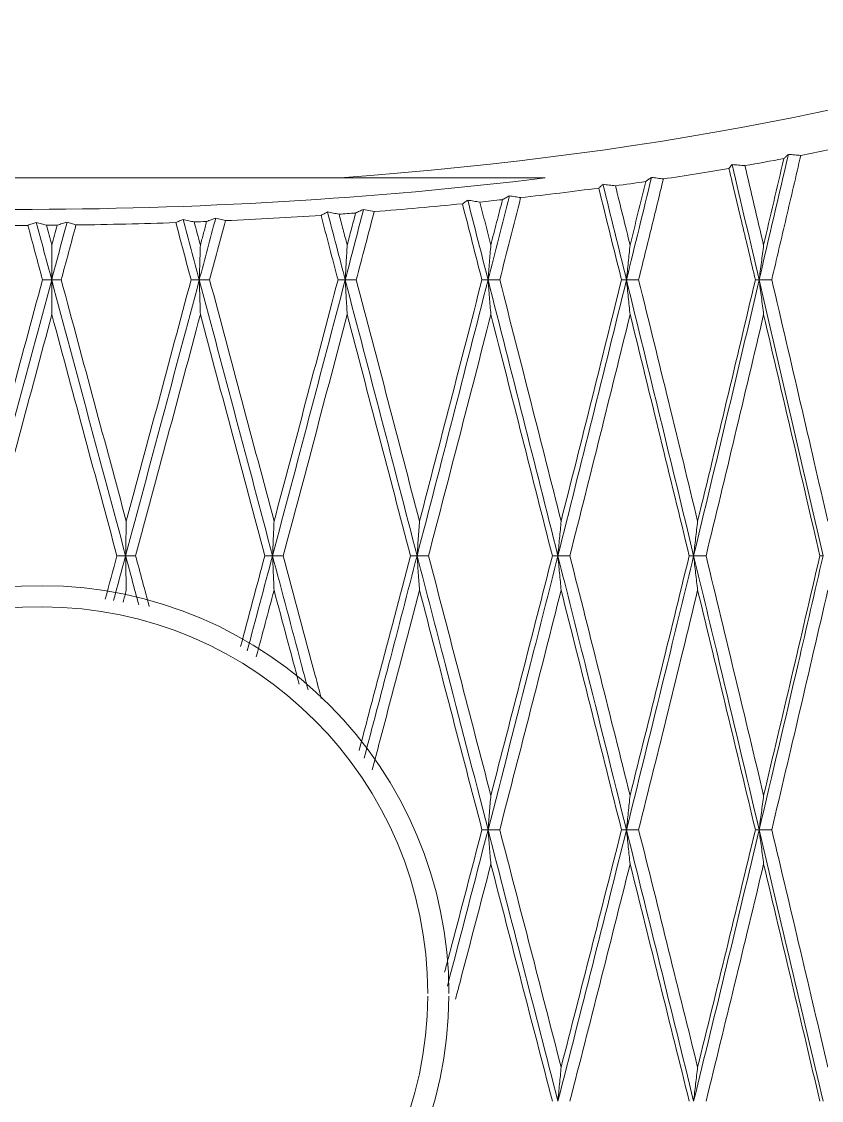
# Model space of a CAD drawing. Extents: x 4138 to 4928, y 0 to 579.
# Drawn here: x 4382.16 to 4390.99, y 417.27 to 429.18 of the extents above; entities that cross this region are included whole.
import ezdxf

# ---------------------------------------------------------------- set-up
doc = ezdxf.new("R2010")
doc.units = 0
doc.header["$LTSCALE"] = 10
doc.header["$MEASUREMENT"] = 0
doc.layers.add('1', color=7, linetype='CONTINUOUS')

msp = doc.modelspace()

# ---------------------------------------------------------------- linework, layer by layer
at = {"layer": '1', "color": 7, "linetype": 'Continuous', "lineweight": 18}
for p, q in [((4385.936, 427.104), (4386.053, 427.08)), ((4384.304, 427.008), (4384.412, 426.98))]:
    msp.add_line(p, q, dxfattribs=at)
for start, end in [(0, 179.6025), (180, 359.6025)]:
    msp.add_arc((4382.377, 418.452), 4.5, start, end, dxfattribs=at)
at = {"layer": '1', "color": 7, "linetype": 'Continuous', "lineweight": 13}
for start, end in [(360, 179.6025), (180, 359.6025)]:
    msp.add_arc((4382.377, 418.452), 4.267, start, end, dxfattribs=at)
at = {"layer": '1', "color": 7, "linetype": 'Continuous', "lineweight": 18}
for centre, major_axis, ratio, start_param, end_param in [((4382.093, 432.606), (16.257, 0), 0.325059, 4.9346, 6.253938), ((4382.093, 432.452), (16.461, 0), 0.32492, 4.349379, 5.075399)]:
    msp.add_ellipse(centre, major_axis=major_axis, ratio=ratio, start_param=start_param, end_param=end_param, dxfattribs=at)
for points in [[(4390.76, 427.7), (4390.951, 427.737), (4391.141, 427.775), (4391.327, 427.814)], [(4390.143, 427.587), (4390.288, 427.612), (4390.431, 427.638), (4390.573, 427.664)], [(4390.301, 426.327), (4390.409, 426.788), (4390.516, 427.249), (4390.623, 427.711)], [(4390.35, 426.71), (4390.387, 426.869), (4390.462, 427.187), (4390.536, 427.505), (4390.573, 427.664)], [(4390.76, 427.7), (4390.707, 427.47), (4390.6, 427.011), (4390.493, 426.554), (4390.44, 426.327)], [(4390.573, 427.664), (4390.581, 427.672), (4390.598, 427.688), (4390.615, 427.703), (4390.623, 427.711)], [(4390.623, 427.711), (4390.646, 427.709), (4390.691, 427.705), (4390.737, 427.702), (4390.76, 427.7)], [(4389.244, 427.44), (4389.488, 427.477), (4389.73, 427.516), (4389.968, 427.556)], [(4389.968, 427.556), (4389.974, 427.563), (4389.985, 427.578), (4389.996, 427.592), (4390.002, 427.599)], [(4390.259, 426.327), (4390.212, 426.529), (4390.115, 426.936), (4390.017, 427.349), (4389.968, 427.556)], [(4390.002, 427.599), (4390.102, 427.174), (4390.202, 426.75), (4390.301, 426.327)], [(4390.002, 427.599), (4390.026, 427.597), (4390.073, 427.593), (4390.12, 427.589), (4390.143, 427.587)], [(4390.143, 427.587), (4390.178, 427.439), (4390.247, 427.146), (4390.316, 426.855), (4390.35, 426.71)], [(4388.531, 427.339), (4388.538, 427.346), (4388.554, 427.36), (4388.57, 427.374), (4388.577, 427.381)], [(4388.577, 427.381), (4388.664, 427.029), (4388.751, 426.678), (4388.837, 426.327)], [(4388.577, 427.381), (4388.6, 427.378), (4388.646, 427.373), (4388.692, 427.367), (4388.715, 427.364)], [(4388.715, 427.364), (4388.827, 427.38), (4388.938, 427.395), (4389.049, 427.412)], [(4388.837, 426.327), (4388.929, 426.703), (4389.021, 427.08), (4389.113, 427.457)], [(4388.877, 426.71), (4388.906, 426.827), (4388.963, 427.061), (4389.021, 427.295), (4389.049, 427.412)], [(4389.244, 427.44), (4389.199, 427.255), (4389.108, 426.883), (4389.017, 426.512), (4388.971, 426.327)], [(4389.049, 427.412), (4389.06, 427.419), (4389.081, 427.434), (4389.102, 427.449), (4389.113, 427.457)], [(4389.113, 427.457), (4389.135, 427.454), (4389.179, 427.449), (4389.222, 427.443), (4389.244, 427.44)], [(4387.669, 427.234), (4387.96, 427.266), (4388.247, 427.302), (4388.531, 427.339)], [(4388.782, 426.327), (4388.74, 426.494), (4388.657, 426.831), (4388.573, 427.169), (4388.531, 427.339)], [(4388.715, 427.364), (4388.742, 427.254), (4388.796, 427.036), (4388.85, 426.819), (4388.877, 426.71)], [(4386.053, 427.08), (4386.38, 427.105), (4386.705, 427.134), (4387.026, 427.166)], [(4387.026, 427.166), (4387.036, 427.172), (4387.056, 427.186), (4387.075, 427.199), (4387.085, 427.206)], [(4387.242, 426.327), (4387.206, 426.465), (4387.135, 426.743), (4387.063, 427.024), (4387.026, 427.166)], [(4387.085, 427.206), (4387.16, 426.912), (4387.235, 426.619), (4387.309, 426.327)], [(4387.085, 427.206), (4387.107, 427.202), (4387.152, 427.195), (4387.196, 427.188), (4387.219, 427.185)], [(4387.219, 427.185), (4387.302, 427.194), (4387.385, 427.202), (4387.468, 427.211)], [(4387.219, 427.185), (4387.239, 427.105), (4387.28, 426.947), (4387.32, 426.789), (4387.34, 426.71)], [(4387.545, 427.254), (4387.466, 426.945), (4387.388, 426.636), (4387.309, 426.327)], [(4387.34, 426.71), (4387.361, 426.794), (4387.404, 426.96), (4387.447, 427.127), (4387.468, 427.211)], [(4387.669, 427.234), (4387.631, 427.081), (4387.553, 426.778), (4387.477, 426.476), (4387.438, 426.327)], [(4387.468, 427.211), (4387.481, 427.218), (4387.506, 427.233), (4387.532, 427.247), (4387.545, 427.254)], [(4387.545, 427.254), (4387.565, 427.251), (4387.607, 427.244), (4387.649, 427.237), (4387.669, 427.234)], [(4384.412, 426.98), (4384.765, 426.995), (4385.117, 427.015), (4385.466, 427.038)], [(4385.466, 427.038), (4385.478, 427.044), (4385.502, 427.057), (4385.525, 427.069), (4385.537, 427.076)], [(4385.654, 426.327), (4385.622, 426.445), (4385.56, 426.682), (4385.498, 426.919), (4385.466, 427.038)], [(4385.537, 427.076), (4385.603, 426.826), (4385.668, 426.576), (4385.733, 426.327)], [(4385.537, 427.076), (4385.558, 427.072), (4385.601, 427.063), (4385.644, 427.055), (4385.665, 427.051)], [(4385.665, 427.051), (4385.726, 427.056), (4385.787, 427.06), (4385.848, 427.064)], [(4385.665, 427.051), (4385.68, 426.994), (4385.71, 426.881), (4385.74, 426.767), (4385.755, 426.71)], [(4385.733, 426.327), (4385.801, 426.586), (4385.868, 426.845), (4385.936, 427.104)], [(4385.755, 426.71), (4385.77, 426.769), (4385.801, 426.887), (4385.832, 427.005), (4385.848, 427.064)], [(4385.848, 427.064), (4385.862, 427.071), (4385.892, 427.084), (4385.921, 427.098), (4385.936, 427.104)], [(4386.053, 427.08), (4386.02, 426.954), (4385.954, 426.702), (4385.888, 426.451), (4385.855, 426.327)], [(4381.12, 426.937), (4381.49, 426.93), (4381.86, 426.927), (4382.231, 426.928)], [(4382.231, 426.928), (4382.246, 426.934), (4382.277, 426.945), (4382.308, 426.955), (4382.324, 426.961)], [(4382.393, 426.327), (4382.366, 426.426), (4382.312, 426.626), (4382.258, 426.827), (4382.231, 426.928)], [(4382.494, 426.327), (4382.437, 426.538), (4382.381, 426.749), (4382.324, 426.961)], [(4382.324, 426.961), (4382.343, 426.956), (4382.381, 426.945), (4382.418, 426.934), (4382.437, 426.929)], [(4382.437, 426.929), (4382.477, 426.929), (4382.516, 426.93), (4382.555, 426.93)], [(4382.437, 426.929), (4382.447, 426.893), (4382.467, 426.82), (4382.486, 426.747), (4382.496, 426.71)], [(4382.664, 426.964), (4382.607, 426.751), (4382.55, 426.539), (4382.494, 426.327)], [(4382.496, 426.71), (4382.506, 426.747), (4382.526, 426.82), (4382.545, 426.893), (4382.555, 426.93)], [(4382.555, 426.93), (4382.573, 426.936), (4382.61, 426.947), (4382.646, 426.958), (4382.664, 426.964)], [(4382.762, 426.932), (4382.735, 426.831), (4382.681, 426.629), (4382.626, 426.427), (4382.599, 426.327)], [(4382.664, 426.964), (4382.68, 426.958), (4382.713, 426.948), (4382.746, 426.937), (4382.762, 426.932)], [(4382.762, 426.932), (4383.13, 426.937), (4383.497, 426.946), (4383.863, 426.958)], [(4383.863, 426.958), (4383.877, 426.964), (4383.904, 426.976), (4383.932, 426.988), (4383.946, 426.994)], [(4384.032, 426.327), (4384.004, 426.432), (4383.948, 426.642), (4383.892, 426.853), (4383.863, 426.958)], [(4383.946, 426.994), (4384.005, 426.771), (4384.064, 426.549), (4384.123, 426.327)], [(4383.946, 426.994), (4383.966, 426.989), (4384.006, 426.979), (4384.047, 426.97), (4384.067, 426.965)], [(4384.067, 426.965), (4384.113, 426.967), (4384.159, 426.969), (4384.204, 426.971)], [(4384.067, 426.965), (4384.078, 426.923), (4384.101, 426.838), (4384.124, 426.753), (4384.135, 426.71)], [(4384.123, 426.327), (4384.183, 426.553), (4384.243, 426.78), (4384.304, 427.008)], [(4384.135, 426.71), (4384.146, 426.754), (4384.17, 426.84), (4384.193, 426.927), (4384.204, 426.971)], [(4384.204, 426.971), (4384.221, 426.977), (4384.254, 426.989), (4384.287, 427.001), (4384.304, 427.008)], [(4384.412, 426.98), (4384.382, 426.87), (4384.324, 426.652), (4384.266, 426.435), (4384.237, 426.327)], [(4382.494, 426.327), (4382.494, 426.391), (4382.495, 426.519), (4382.496, 426.647), (4382.496, 426.71)], [(4384.123, 426.327), (4384.125, 426.391), (4384.129, 426.519), (4384.133, 426.647), (4384.135, 426.71)], [(4385.733, 426.327), (4385.737, 426.391), (4385.744, 426.519), (4385.751, 426.647), (4385.755, 426.71)], [(4387.309, 426.327), (4387.314, 426.391), (4387.325, 426.519), (4387.335, 426.647), (4387.34, 426.71)], [(4388.837, 426.327), (4388.843, 426.391), (4388.857, 426.519), (4388.87, 426.647), (4388.877, 426.71)], [(4390.301, 426.327), (4390.309, 426.391), (4390.326, 426.519), (4390.342, 426.647), (4390.35, 426.71)], [(4381.674, 423.664), (4381.792, 424.1), (4382.03, 424.981), (4382.271, 425.876), (4382.393, 426.327)], [(4382.494, 426.327), (4382.221, 425.309), (4381.949, 424.294), (4381.677, 423.282)], [(4382.393, 426.327), (4382.41, 426.327), (4382.443, 426.327), (4382.477, 426.327), (4382.494, 426.327)], [(4382.494, 426.327), (4382.511, 426.327), (4382.546, 426.327), (4382.582, 426.327), (4382.599, 426.327)], [(4383.31, 423.282), (4383.038, 424.294), (4382.766, 425.309), (4382.494, 426.327)], [(4382.494, 426.327), (4382.494, 426.262), (4382.495, 426.134), (4382.496, 426.007), (4382.496, 425.943)], [(4382.599, 426.327), (4382.722, 425.87), (4382.965, 424.969), (4383.201, 424.094), (4383.317, 423.664)], [(4383.31, 423.282), (4383.581, 424.294), (4383.852, 425.309), (4384.123, 426.327)], [(4383.317, 423.664), (4383.434, 424.096), (4383.67, 424.973), (4383.911, 425.872), (4384.032, 426.327)], [(4384.123, 426.327), (4384.108, 426.327), (4384.078, 426.327), (4384.047, 426.327), (4384.032, 426.327)], [(4384.237, 426.327), (4384.218, 426.327), (4384.18, 426.327), (4384.142, 426.327), (4384.123, 426.327)], [(4384.123, 426.327), (4384.393, 425.309), (4384.663, 424.294), (4384.931, 423.282)], [(4384.135, 425.943), (4384.133, 426.007), (4384.129, 426.134), (4384.125, 426.262), (4384.123, 426.327)], [(4384.237, 426.327), (4384.356, 425.882), (4384.593, 424.993), (4384.83, 424.107), (4384.948, 423.664)], [(4384.931, 423.282), (4385.2, 424.294), (4385.467, 425.309), (4385.733, 426.327)], [(4384.948, 423.664), (4385.063, 424.094), (4385.295, 424.969), (4385.533, 425.87), (4385.654, 426.327)], [(4385.733, 426.327), (4385.72, 426.327), (4385.693, 426.327), (4385.667, 426.327), (4385.654, 426.327)], [(4385.855, 426.327), (4385.835, 426.327), (4385.794, 426.327), (4385.753, 426.327), (4385.733, 426.327)], [(4385.733, 426.327), (4385.999, 425.309), (4386.264, 424.294), (4386.526, 423.282)], [(4385.755, 425.943), (4385.751, 426.007), (4385.744, 426.134), (4385.737, 426.262), (4385.733, 426.327)], [(4385.855, 426.327), (4385.972, 425.882), (4386.205, 424.994), (4386.437, 424.107), (4386.553, 423.664)], [(4387.309, 426.327), (4387.05, 425.309), (4386.789, 424.294), (4386.526, 423.282)], [(4386.553, 423.664), (4386.665, 424.096), (4386.893, 424.972), (4387.125, 425.871), (4387.242, 426.327)], [(4387.309, 426.327), (4387.298, 426.327), (4387.276, 426.327), (4387.253, 426.327), (4387.242, 426.327)], [(4387.309, 426.327), (4387.331, 426.327), (4387.374, 426.327), (4387.417, 426.327), (4387.438, 426.327)], [(4387.309, 426.327), (4387.568, 425.309), (4387.825, 424.294), (4388.08, 423.282)], [(4387.34, 425.943), (4387.335, 426.007), (4387.325, 426.134), (4387.314, 426.262), (4387.309, 426.327)], [(4387.438, 426.327), (4387.556, 425.867), (4387.786, 424.963), (4388.007, 424.091), (4388.115, 423.664)], [(4388.08, 423.282), (4388.335, 424.294), (4388.587, 425.309), (4388.837, 426.327)], [(4388.115, 423.664), (4388.228, 424.108), (4388.451, 424.995), (4388.672, 425.883), (4388.782, 426.327)], [(4388.837, 426.327), (4388.828, 426.327), (4388.809, 426.327), (4388.791, 426.327), (4388.782, 426.327)], [(4388.971, 426.327), (4388.949, 426.327), (4388.904, 426.327), (4388.859, 426.327), (4388.837, 426.327)], [(4388.837, 426.327), (4389.087, 425.309), (4389.334, 424.294), (4389.578, 423.282)], [(4388.877, 425.943), (4388.87, 426.007), (4388.857, 426.134), (4388.843, 426.262), (4388.837, 426.327)], [(4388.971, 426.327), (4389.084, 425.869), (4389.305, 424.967), (4389.518, 424.093), (4389.622, 423.664)], [(4389.578, 423.282), (4389.822, 424.294), (4390.063, 425.309), (4390.301, 426.327)], [(4389.622, 423.664), (4389.729, 424.104), (4389.942, 424.988), (4390.154, 425.879), (4390.259, 426.327)], [(4390.301, 426.327), (4390.294, 426.327), (4390.28, 426.327), (4390.266, 426.327), (4390.259, 426.327)], [(4390.44, 426.327), (4390.417, 426.327), (4390.371, 426.327), (4390.324, 426.327), (4390.301, 426.327)], [(4390.301, 426.327), (4390.539, 425.309), (4390.774, 424.294), (4391.006, 423.282)], [(4390.35, 425.943), (4390.342, 426.007), (4390.326, 426.134), (4390.309, 426.262), (4390.301, 426.327)], [(4390.44, 426.327), (4390.547, 425.871), (4390.757, 424.972), (4390.959, 424.096), (4391.058, 423.664)], [(4382.496, 425.943), (4382.375, 425.492), (4382.133, 424.597), (4381.896, 423.718), (4381.778, 423.282)], [(4383.214, 423.282), (4383.098, 423.711), (4382.862, 424.584), (4382.619, 425.485), (4382.496, 425.943)], [(4384.135, 425.943), (4384.013, 425.488), (4383.772, 424.589), (4383.536, 423.714), (4383.42, 423.282)], [(4384.846, 423.282), (4384.729, 423.722), (4384.493, 424.605), (4384.254, 425.496), (4384.135, 425.943)], [(4385.755, 425.943), (4385.635, 425.49), (4385.399, 424.594), (4385.166, 423.716), (4385.05, 423.282)], [(4386.453, 423.282), (4386.337, 423.725), (4386.105, 424.611), (4385.871, 425.499), (4385.755, 425.943)], [(4387.34, 425.943), (4387.224, 425.488), (4386.992, 424.59), (4386.765, 423.714), (4386.652, 423.282)], [(4388.019, 423.282), (4387.91, 423.71), (4387.688, 424.582), (4387.458, 425.484), (4387.34, 425.943)], [(4388.877, 425.943), (4388.767, 425.499), (4388.547, 424.611), (4388.324, 423.725), (4388.212, 423.282)], [(4389.529, 423.282), (4389.424, 423.716), (4389.209, 424.594), (4388.989, 425.49), (4388.877, 425.943)], [(4390.35, 425.943), (4390.244, 425.494), (4390.033, 424.602), (4389.821, 423.72), (4389.715, 423.282)], [(4390.97, 423.282), (4390.871, 423.713), (4390.668, 424.587), (4390.457, 425.487), (4390.35, 425.943)], [(4383.317, 423.664), (4383.316, 423.6), (4383.313, 423.473), (4383.311, 423.346), (4383.31, 423.282)], [(4384.948, 423.664), (4384.945, 423.6), (4384.94, 423.473), (4384.934, 423.346), (4384.931, 423.282)], [(4386.553, 423.664), (4386.548, 423.6), (4386.539, 423.473), (4386.531, 423.346), (4386.526, 423.282)], [(4388.08, 423.282), (4388.086, 423.346), (4388.098, 423.473), (4388.11, 423.6), (4388.115, 423.664)], [(4389.622, 423.664), (4389.615, 423.6), (4389.6, 423.473), (4389.585, 423.346), (4389.578, 423.282)], [(4383.085, 422.804), (4383.128, 422.963), (4383.171, 423.122), (4383.214, 423.282)], [(4383.177, 422.789), (4383.221, 422.953), (4383.266, 423.117), (4383.31, 423.282)], [(4383.31, 423.282), (4383.294, 423.282), (4383.262, 423.282), (4383.23, 423.282), (4383.214, 423.282)], [(4383.31, 423.282), (4383.328, 423.282), (4383.365, 423.282), (4383.402, 423.282), (4383.42, 423.282)], [(4383.455, 422.742), (4383.406, 422.922), (4383.358, 423.102), (4383.31, 423.282)], [(4383.317, 422.901), (4383.316, 422.964), (4383.313, 423.091), (4383.311, 423.218), (4383.31, 423.282)], [(4383.42, 423.282), (4383.471, 423.094), (4383.521, 422.907), (4383.571, 422.722)], [(4384.578, 422.279), (4384.666, 422.609), (4384.756, 422.943), (4384.846, 423.282)], [(4384.652, 422.232), (4384.745, 422.581), (4384.838, 422.931), (4384.931, 423.282)], [(4384.931, 423.282), (4384.917, 423.282), (4384.889, 423.282), (4384.86, 423.282), (4384.846, 423.282)], [(4384.931, 423.282), (4384.951, 423.282), (4384.991, 423.282), (4385.03, 423.282), (4385.05, 423.282)], [(4384.948, 422.901), (4384.945, 422.964), (4384.94, 423.091), (4384.934, 423.218), (4384.931, 423.282)], [(4386.526, 423.282), (4386.514, 423.282), (4386.49, 423.282), (4386.465, 423.282), (4386.453, 423.282)], [(4386.526, 423.282), (4386.547, 423.282), (4386.589, 423.282), (4386.631, 423.282), (4386.652, 423.282)], [(4386.553, 422.901), (4386.548, 422.964), (4386.539, 423.091), (4386.531, 423.218), (4386.526, 423.282)], [(4386.652, 423.282), (4386.768, 422.84), (4386.997, 421.957), (4387.226, 421.077), (4387.34, 420.638)], [(4387.34, 420.638), (4387.455, 421.081), (4387.684, 421.966), (4387.908, 422.844), (4388.019, 423.282)], [(4388.08, 423.282), (4388.07, 423.282), (4388.049, 423.282), (4388.029, 423.282), (4388.019, 423.282)], [(4388.212, 423.282), (4388.19, 423.282), (4388.146, 423.282), (4388.102, 423.282), (4388.08, 423.282)], [(4388.115, 422.901), (4388.11, 422.964), (4388.098, 423.091), (4388.086, 423.218), (4388.08, 423.282)], [(4388.212, 423.282), (4388.326, 422.831), (4388.551, 421.939), (4388.769, 421.068), (4388.877, 420.638)], [(4388.877, 420.638), (4388.985, 421.07), (4389.202, 421.944), (4389.42, 422.833), (4389.529, 423.282)], [(4389.578, 423.282), (4389.57, 423.282), (4389.554, 423.282), (4389.537, 423.282), (4389.529, 423.282)], [(4389.578, 423.282), (4389.601, 423.282), (4389.646, 423.282), (4389.692, 423.282), (4389.715, 423.282)], [(4389.622, 422.901), (4389.615, 422.964), (4389.6, 423.091), (4389.585, 423.218), (4389.578, 423.282)], [(4389.715, 423.282), (4389.825, 422.825), (4390.041, 421.928), (4390.249, 421.063), (4390.35, 420.638)], [(4390.35, 420.638), (4390.452, 421.066), (4390.658, 421.935), (4390.866, 422.829), (4390.97, 423.282)], [(4391.006, 423.282), (4391, 423.282), (4390.988, 423.282), (4390.976, 423.282), (4390.97, 423.282)], [(4383.317, 422.901), (4383.305, 422.857), (4383.294, 422.814), (4383.282, 422.771)], [(4384.948, 422.901), (4384.882, 422.655), (4384.817, 422.41), (4384.752, 422.168)], [(4385.225, 421.865), (4385.133, 422.209), (4385.041, 422.554), (4384.948, 422.901)], [(4387.242, 420.259), (4387.127, 420.698), (4386.898, 421.578), (4386.668, 422.46), (4386.553, 422.901)], [(4388.115, 422.901), (4388.004, 422.461), (4387.78, 421.581), (4387.553, 420.7), (4387.438, 420.259)], [(4388.782, 420.259), (4388.674, 420.689), (4388.455, 421.559), (4388.23, 422.45), (4388.115, 422.901)], [(4389.622, 422.901), (4389.513, 422.451), (4389.295, 421.561), (4389.079, 420.69), (4388.971, 420.259)], [(4390.259, 420.259), (4390.156, 420.689), (4389.947, 421.56), (4389.732, 422.45), (4389.622, 422.901)], [(4391.058, 422.901), (4390.954, 422.447), (4390.746, 421.554), (4390.542, 420.686), (4390.44, 420.259)], [(4387.309, 420.259), (4387.314, 420.322), (4387.325, 420.449), (4387.335, 420.575), (4387.34, 420.638)], [(4388.837, 420.259), (4388.843, 420.322), (4388.857, 420.449), (4388.87, 420.575), (4388.877, 420.638)], [(4390.35, 420.638), (4390.342, 420.575), (4390.326, 420.449), (4390.309, 420.322), (4390.301, 420.259)], [(4386.861, 418.534), (4387.011, 419.107), (4387.16, 419.682), (4387.309, 420.259)], [(4387.309, 420.259), (4387.298, 420.259), (4387.276, 420.259), (4387.253, 420.259), (4387.242, 420.259)], [(4387.438, 420.259), (4387.417, 420.259), (4387.374, 420.259), (4387.331, 420.259), (4387.309, 420.259)], [(4387.309, 420.259), (4387.568, 419.255), (4387.825, 418.257), (4388.08, 417.264)], [(4387.34, 419.88), (4387.335, 419.943), (4387.325, 420.069), (4387.314, 420.195), (4387.309, 420.259)], [(4387.438, 420.259), (4387.552, 419.822), (4387.778, 418.949), (4388.003, 418.076), (4388.115, 417.639)], [(4388.08, 417.264), (4388.335, 418.257), (4388.587, 419.255), (4388.837, 420.259)], [(4388.115, 417.639), (4388.225, 418.064), (4388.445, 418.925), (4388.669, 419.81), (4388.782, 420.259)], [(4388.837, 420.259), (4388.828, 420.259), (4388.809, 420.259), (4388.791, 420.259), (4388.782, 420.259)], [(4388.971, 420.259), (4388.949, 420.259), (4388.904, 420.259), (4388.859, 420.259), (4388.837, 420.259)], [(4388.837, 420.259), (4389.087, 419.255), (4389.334, 418.257), (4389.578, 417.264)], [(4388.877, 419.88), (4388.87, 419.943), (4388.857, 420.069), (4388.843, 420.195), (4388.837, 420.259)], [(4388.971, 420.259), (4389.084, 419.809), (4389.304, 418.923), (4389.517, 418.063), (4389.622, 417.639)], [(4389.578, 417.264), (4389.822, 418.257), (4390.063, 419.255), (4390.301, 420.259)], [(4389.622, 417.639), (4389.727, 418.064), (4389.938, 418.924), (4390.152, 419.81), (4390.259, 420.259)], [(4390.301, 420.259), (4390.294, 420.259), (4390.28, 420.259), (4390.266, 420.259), (4390.259, 420.259)], [(4390.301, 420.259), (4390.324, 420.259), (4390.371, 420.259), (4390.417, 420.259), (4390.44, 420.259)], [(4390.301, 420.259), (4390.539, 419.255), (4390.774, 418.257), (4391.006, 417.264)], [(4390.35, 419.88), (4390.342, 419.943), (4390.326, 420.069), (4390.309, 420.195), (4390.301, 420.259)], [(4390.44, 420.259), (4390.548, 419.807), (4390.758, 418.919), (4390.96, 418.061), (4391.058, 417.639)], [(4388.019, 417.264), (4387.906, 417.7), (4387.68, 418.571), (4387.454, 419.444), (4387.34, 419.88)], [(4388.877, 419.88), (4388.764, 419.431), (4388.541, 418.546), (4388.321, 417.687), (4388.212, 417.264)], [(4389.529, 417.264), (4389.424, 417.688), (4389.21, 418.548), (4388.989, 419.432), (4388.877, 419.88)], [(4390.35, 419.88), (4390.243, 419.431), (4390.029, 418.546), (4389.819, 417.687), (4389.715, 417.264)], [(4390.97, 417.264), (4390.87, 417.691), (4390.666, 418.554), (4390.456, 419.435), (4390.35, 419.88)], [(4388.08, 417.264), (4388.086, 417.327), (4388.098, 417.452), (4388.11, 417.577), (4388.115, 417.639)], [(4389.578, 417.264), (4389.585, 417.327), (4389.6, 417.452), (4389.615, 417.577), (4389.622, 417.639)]]:
    msp.add_open_spline(points, degree=3, dxfattribs=at)
msp.add_rational_spline([(4387.938, 427.452), (4382.093, 427.452), (4376.247, 427.452)], [1, 0.934832206526, 1], degree=2, dxfattribs=at)
for points, knots in [([(4384.931, 423.282), (4385.037, 422.884), (4385.168, 422.39), (4385.299, 421.897), (4385.324, 421.801)], [0, 0, 0, 0, 0.805046, 1, 1, 1, 1]), ([(4385.05, 423.282), (4385.168, 422.841), (4385.307, 422.316), (4385.447, 421.792), (4385.469, 421.708)], [0, 0, 0, 0, 0.840645, 1, 1, 1, 1]), ([(4385.886, 421.132), (4385.957, 421.401), (4386.145, 422.109), (4386.335, 422.83), (4386.453, 423.282)], [0, 0, 0, 0, 0.382013, 1, 1, 1, 1]), ([(4386.526, 423.282), (4386.423, 422.884), (4386.229, 422.139), (4386.034, 421.396), (4385.942, 421.05)], [0, 0, 0, 0, 0.533627, 1, 1, 1, 1]), ([(4386.526, 423.282), (4386.63, 422.884), (4386.892, 421.874), (4387.152, 420.867), (4387.309, 420.259)], [0, 0, 0, 0, 0.393441, 1, 1, 1, 1]), ([(4387.309, 420.259), (4387.466, 420.867), (4387.724, 421.874), (4387.98, 422.884), (4388.08, 423.282)], [0, 0, 0, 0, 0.606559, 1, 1, 1, 1]), ([(4388.08, 423.282), (4388.18, 422.884), (4388.434, 421.874), (4388.685, 420.867), (4388.837, 420.259)], [0, 0, 0, 0, 0.393441, 1, 1, 1, 1]), ([(4388.837, 420.259), (4388.988, 420.867), (4389.236, 421.874), (4389.482, 422.884), (4389.578, 423.282)], [0, 0, 0, 0, 0.606559, 1, 1, 1, 1]), ([(4389.578, 423.282), (4389.674, 422.884), (4389.917, 421.874), (4390.157, 420.867), (4390.301, 420.259)], [0, 0, 0, 0, 0.393441, 1, 1, 1, 1]), ([(4390.301, 420.259), (4390.446, 420.867), (4390.682, 421.874), (4390.915, 422.884), (4391.006, 423.282)], [0, 0, 0, 0, 0.606559, 1, 1, 1, 1]), ([(4386.553, 422.901), (4386.435, 422.45), (4386.26, 421.786), (4386.088, 421.134), (4386.031, 420.921)], [0, 0, 0, 0, 0.671211, 1, 1, 1, 1]), ([(4386.83, 418.686), (4386.854, 418.779), (4386.994, 419.309), (4387.131, 419.832), (4387.242, 420.259)], [0, 0, 0, 0, 0.174343, 1, 1, 1, 1]), ([(4387.34, 419.88), (4387.228, 419.448), (4387.098, 418.951), (4386.967, 418.453), (4386.95, 418.39)], [0, 0, 0, 0, 0.874484, 1, 1, 1, 1])]:
    msp.add_open_spline(points, degree=3, knots=knots, dxfattribs=at)

doc.saveas('drawing.dxf')
